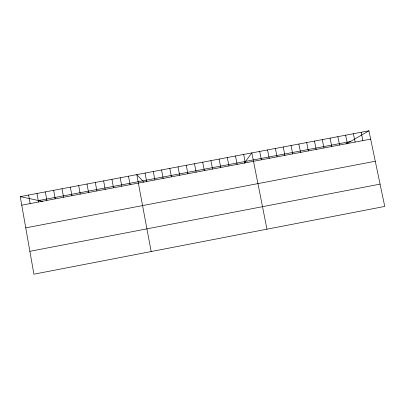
<?xml version="1.0" encoding="UTF-8"?>
<svg xmlns="http://www.w3.org/2000/svg" width="405" height="405" viewBox="0 0 405 405"><rect width="100%" height="100%" fill="white"/><g stroke="black" fill="none" stroke-linecap="round" stroke-linejoin="round"><path stroke-width="0.61" d="M244.139 163.301L251.849 152.908L266.961 229.184M346.199 143.977L368.914 130.805L384.75 206.434L33.904 274.195L20.25 196.633L368.914 130.805M29.874 251.318L380.077 184.128M25.743 227.848L375.288 161.246M38.602 200.551L350.365 141.563M21.754 205.168L370.656 139.128M20.25 196.633L42.712 201.427M143.977 182.26L136.779 174.636L151.171 251.545M361.154 132.268L362.89 140.596M353.388 133.736L355.124 142.064M345.617 135.204L347.348 143.537M337.841 136.672L339.562 145.01M330.06 138.14L331.776 146.483M322.269 139.614L323.98 147.962M314.467 141.087L316.173 149.44M306.666 142.56L308.367 150.918M298.855 144.033L300.55 152.396M291.038 145.506L292.724 153.875M283.211 146.985L284.897 155.358M275.38 148.463L277.06 156.841M267.543 149.946L269.219 158.325M259.701 151.424L261.367 159.813M243.678 154.452L245.334 162.845M235.497 155.996L237.148 164.395M227.311 157.54L228.957 165.949M219.115 159.089L220.755 167.498M210.914 160.638L212.549 169.052M202.708 162.187L204.338 170.606M194.491 163.736L196.116 172.16M186.27 165.291L187.885 173.72M178.038 166.845L179.653 175.279M169.801 168.399L171.406 176.838M161.554 169.953L163.154 178.402M153.303 171.512L154.897 179.967M145.046 173.072L146.635 181.531M128.501 176.195L130.081 184.66M120.219 177.76L121.794 186.229M111.932 179.324L113.496 187.798M103.634 180.893L105.194 189.373M95.327 182.458L96.881 190.947M87.014 184.027L88.563 192.522M78.697 185.601L80.241 194.096M70.369 187.171L71.908 195.671M62.036 188.745L63.565 197.25M53.693 190.32L55.217 198.83M45.345 191.899L46.864 200.414M36.987 193.474L38.5 201.999M28.623 195.053L30.132 203.578"/></g></svg>
